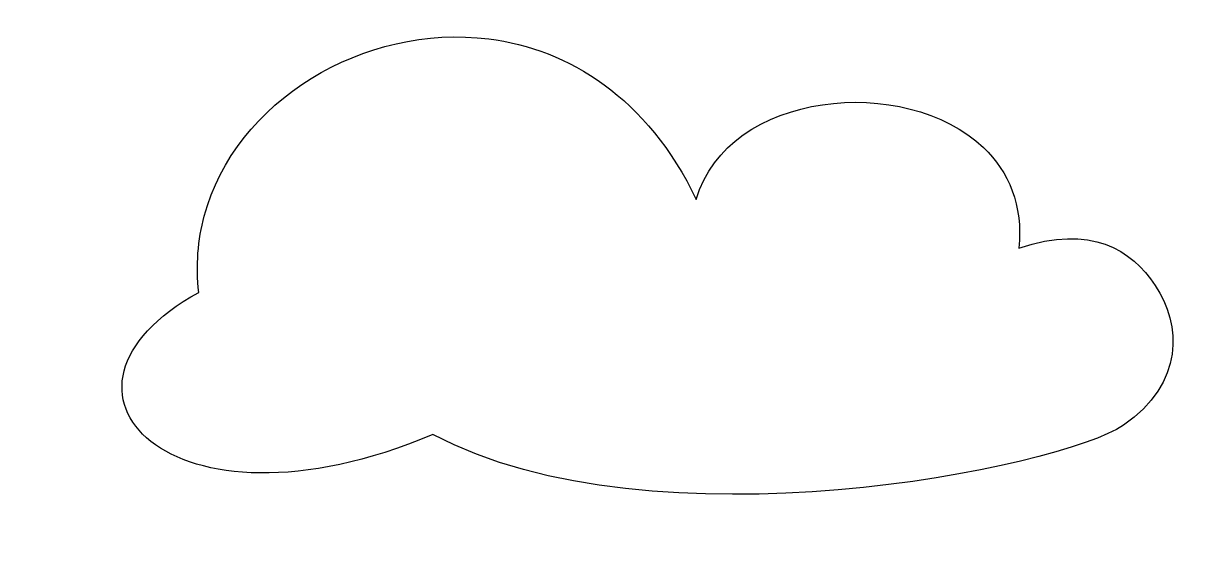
# Model space of a CAD drawing. Header units: centimetres. Extents: x -12.6 to 10.9, y -5.8 to 4.9.
import ezdxf

# ---------------------------------------------------------------- set-up
doc = ezdxf.new("R2010")
doc.units = ezdxf.units.CM
doc.header["$MEASUREMENT"] = 0
doc.layers.add('Camada 1', color=7, linetype='Continuous')

msp = doc.modelspace()

# ---------------------------------------------------------------- linework, layer by layer
at = {"layer": 'Camada 1'}
msp.add_open_spline([(-4.34021, -3.41692), (0.13725, -5.78814), (8.38355, -4.0896), (9.62617, -3.22896), (9.62617, -3.22896), (10.86879, -2.37454), (10.79584, -1.19664), (10.27006, -0.40075), (10.27006, -0.40075), (9.7864, 0.32323), (8.98329, 0.84181), (7.51376, 0.354), (7.51376, 0.354), (7.60107, 1.22178), (7.30529, 1.9006), (6.79901, 2.38632), (6.79901, 2.38632), (5.22569, 3.89082), (1.61394, 3.54371), (0.98857, 1.33783), (0.98857, 1.33783), (-0.00856, 3.39994), (-1.59111, 4.38167), (-3.21057, 4.58601), (-3.21057, 4.58601), (-5.73174, 4.90232), (-8.34225, 3.33006), (-8.96455, 1.003), (-8.96455, 1.003), (-9.09496, 0.51937), (-9.13708, -0.0003), (-9.07546, -0.54151), (-9.07546, -0.54151), (-12.62664, -2.48755), (-9.68548, -5.6762), (-4.34021, -3.41692)], degree=3, knots=[0, 0, 0, 0, 0.1, 0.1, 0.1, 0.1, 0.2, 0.2, 0.2, 0.2, 0.3, 0.3, 0.3, 0.3, 0.4, 0.4, 0.4, 0.4, 0.5, 0.5, 0.5, 0.5, 0.6, 0.6, 0.6, 0.6, 0.7, 0.7, 0.7, 0.7, 0.8, 0.8, 0.8, 0.8, 1, 1, 1, 1], dxfattribs=at)

doc.saveas('drawing.dxf')
